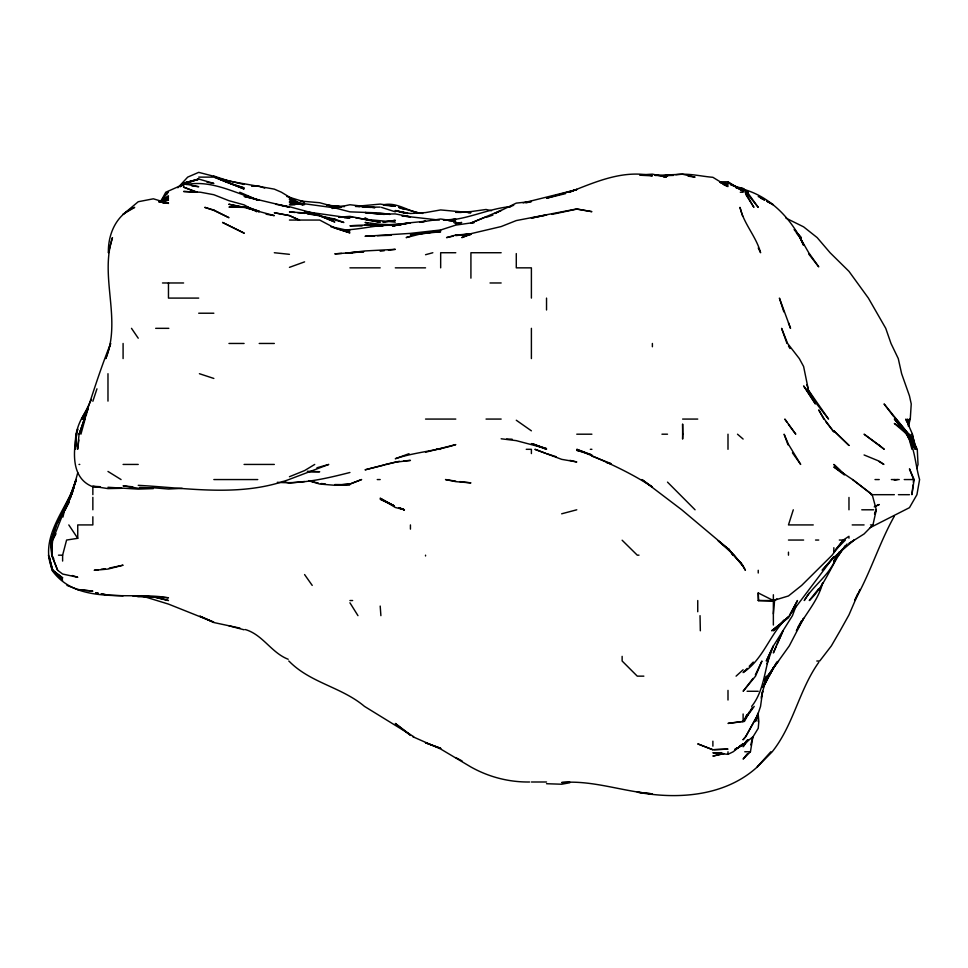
<?xml version="1.0" encoding="UTF-8"?>
<svg xmlns="http://www.w3.org/2000/svg" width="968" height="968" viewBox="0 0 968 968"><rect width="100%" height="100%" fill="white"/><g stroke="black" fill="none" stroke-linecap="round" stroke-linejoin="round"><path stroke-width="1.45" d="M75.673 446.284C74.125 432.805 79.739 419.761 87.447 408.992M57.644 570.297L51.715 555.172L52.49 540.047L51.691 555.172L57.644 570.297L62.617 574.036L77.742 577.291L72.249 575.524M75.879 445.195L76.024 442.436M48.4 555.172L52.732 570.297L62.617 580.328L52.695 570.297C39.035 540.483 62.775 513.173 74.185 487.122M75.976 441.069L75.419 449.309L76.242 434.196L77.742 429.005C73.411 448.511 69.563 477.865 92.855 486.783L100.418 486.952M773.359 613.821L774.594 600.535L776.905 598.853M912.993 485.053L911.916 494.684L914.131 479.559L909.46 468.839L913.623 479.559L913.308 482.306M768.677 658.276C764.26 674.623 762.602 692.725 751.664 706.386M78.832 439.992L77.634 449.309L79.049 434.196L86.745 413.566M747.272 753.842L743.121 759.057L750.43 751.761L752.935 736.636L750.757 744.888M761.453 696.766L766.535 676.148L764.72 679.923M778.756 625.171L771.653 630.785L788.472 617.765L797.487 600.535L789.356 615.66L833.847 556.745L822.171 570.297L833.847 557.35L854.127 540.047L848.972 543.471L864.085 533.949L872.955 524.922L876.306 509.797L872.216 494.684L852.59 479.559L833.847 466.975L844.314 474.913M761.223 698.146L762.639 691.273L760.545 706.386L755.476 721.511L757.847 713.355M908.323 424.565L909.46 419.071L908.541 423.197M62.956 517.057L64.626 509.797L71.184 495.943M62.617 561.065L62.617 555.172L66.586 540.047L77.742 538.317L77.742 524.922L92.855 524.922L92.855 516.779M80.925 434.196L85.087 419.071M908.335 426.235L910.271 419.071L911.239 403.946L909.46 395.864L901.631 373.709L898.268 358.584L890.996 343.459L885.744 328.334L868.381 298.096L848.972 271.355L830.084 252.733L817.173 237.608L803.609 226.851L785.955 218.139M77.742 472.783L71.777 494.684L76.024 479.559L65.207 509.797L71.184 496.052M916.72 468.56L918.027 464.434L917.277 449.309L909.46 434.196L915.909 448.051M793.288 509.797L788.472 524.922L813.253 524.922M92.855 401.272L96.957 388.821M84.337 419.071L79.279 434.196C89.673 403.862 98.615 373.176 110.667 343.459L105.814 358.584C121.75 319.271 99.474 277.017 112.457 237.608L108.404 252.733C107.859 234.244 116.487 214.351 134.673 207.358L123.093 214.206M56.676 524.922L51.352 540.047L56.156 524.922L62.617 511.89L57.269 523.627M822.727 582.663C818.202 600.971 804.892 614.353 796.41 630.785L803.609 618.31L789.283 645.898L767.636 676.148L763.026 687.147M796.023 606.041L792.465 615.66L773.432 645.898L766.293 661.023L773.359 645.813L767.007 663.77M874.527 513.923L876.052 509.797M874.709 513.923L876.306 509.797M859.911 589.536L848.972 614.898L840.115 630.785L831.355 645.898L819.715 661.023M76.109 480.939L70.555 494.684L56.011 524.922L66.272 504.764M763.546 685.767L767.442 676.148L778.514 661.023M776.348 645.898L773.359 652.94L783.051 630.785L776.953 644.531M822.933 582.663L819.339 590.202M857.769 593.662L854.647 600.535C870.232 573.613 879.053 543.351 894.347 516.174M755.342 674.89L761.949 661.023L755.536 676.148L743.121 691.273L752.971 678.471M836.461 556.455C830.738 574.532 813.761 584.672 804.251 600.535L809.212 592.973M744.392 721.511L749.68 711.432M55.987 533.743L52.659 540.047L64.626 509.797L62.617 513.911L65.062 509.797M160.301 202.324L165.77 192.233L183.593 184.319L180.266 186.703M773.359 667.872L763.099 687.486L773.359 667.509M65.751 508.539L69.212 502.247M798.019 627.058L801.516 620.839M745.892 717.736L747.32 715.207M746.764 740.435L743.121 746.764L748.216 740.012M87.713 408.992L81.832 419.071L91.488 399.469M773.359 668.489L768.846 676.148L777.026 662.197M774.049 666.722L776.82 662.16M746.957 715.207L743.121 721.511L741.609 721.511M842.874 548.868C830.943 565.736 824.627 586.076 809.284 600.535L818.734 588.677M818.734 662.378C798.963 690.075 793.627 724.959 772.222 751.761L757.363 766.874C725.322 796.216 678.205 799.75 637.271 792.163L652.384 793.857C621.928 791.328 592.61 780.002 561.658 782.531L569.849 782.18M838.796 555.172L845.052 545.867M752.596 707.56L743.121 721.511L743.121 713.973M837.114 555.172L839.498 551.675M162.43 200.376L164.85 196.891M166.472 194.568L168.093 192.233L159.986 201.961M743.255 721.511L754.229 706.386M842.124 549.352L833.847 560.557M745.687 716.719L747.393 714.42M750.817 709.834L752.523 707.535M840.26 551.724L833.847 561.621L837.84 555.172L847.109 543.98M835.735 549.461L843.285 540.047L848.972 536.284L848.972 538.196M784.866 619.98C769.136 636.182 762.675 659.801 743.121 672.578L747.187 668.38M177.858 187.78L187.695 177.12L198.706 172.364L213.843 176.261M758.234 766.075L757.218 766.874L770.83 751.761M747.901 739.685L743.121 744.767L734.785 749.668M749.22 666.274L753.273 662.076M833.847 551.821L845.366 540.047M784.443 619.689L773.359 630.785L788.472 616.749L783.076 621.432M196.383 192.233L183.593 187.139L183.593 183.484L180.617 186.401L183.593 183.484L198.706 179.032L213.843 183.436L206.971 182.19M180.508 186.401L183.593 183.484M180.338 186.146L183.593 183.097L198.706 179.032L183.593 184.573M736.079 676.148L743.121 669.759M164.149 199.735L168.468 195.923L160.337 202.082M123.093 214.424L138.23 201.731L153.355 198.803L168.468 203.413L162.975 202.639M180.205 186.243L183.593 183.678L198.706 186.715L191.833 185.88M163.822 200.146L168.468 196.94L159.659 201.356M734.785 749.365L737.156 747.78M739.54 746.183L743.121 743.787L733.212 751.761L727.996 754.326L712.884 752.789L721.946 752.693M314.721 464.434L304.581 470.581L289.444 476.716M735.753 748.966L743.121 744.767L753.128 736.636L758.234 728.299L758.839 721.511L758.234 714.445M870.244 527.608L909.46 507.668L916.926 494.684L919.6 479.559C913.744 459.981 915.256 434.269 894.347 423.452L906.883 434.196L908.94 438.928M874.249 506.869L879.222 504.522L875.048 506.288M525.902 202.905L531.396 201.538L516.283 203.111L494.866 213.504L501.158 210.383L470.92 223.039L474.259 222.483L455.783 225.096L440.67 229.985L410.432 233.373L365.057 236.301L374.689 235.865M486.045 216.868L470.92 223.039M509.858 206.837L513.718 205.264M160.228 201.84L168.468 198.634L158.849 201.888M384.078 464.942L365.057 469.831L395.307 462.22L410.432 460.405L403.559 460.95M409.053 453.677L395.307 458.735C414.994 452.08 435.939 451.04 455.783 444.602L425.545 452.225M289.444 267.349L304.581 261.868M486.045 217.425L492.918 215.09M316.947 467.774L328.757 464.434L288.851 479.559C240.342 497.395 188.276 488.029 138.23 485.331M410.432 236.277L406.161 237.608L425.545 232.671L440.67 230.529L428.292 232.828M576.771 189.619L523.156 202.905M385.373 464.434L399.433 461.264M425.545 254.717L432.841 252.733M349.932 472.493C326.083 478.567 302.101 484.194 277.344 482.294M561.658 513.802L576.771 509.797M198.706 179.382L183.593 183.097L190.466 182.008M161.596 201.792L168.468 200.17L158.849 201.671M897.445 479.559L894.347 480.285L894.347 479.559M552.038 214.364L576.771 209.112L591.896 211.665L576.771 208.955L516.283 220.571L501.158 226.56L470.92 233.675L461.784 237.608L470.92 234.316L455.783 235.018L446.563 237.608L453.145 236.18M506.942 207.358L510.947 206.474M109.36 568.071L123.093 565.179L107.98 569.075L94.223 570.297L98.349 569.716M565.615 193.6L546.533 198.246L576.771 189.425L569.269 192.233C595.707 181.911 623.247 169.412 652.384 175.849L640.017 175.22M448.91 220.873L455.783 221.261L440.67 218.998L419.918 222.192L425.545 221.236L410.432 222.725L392.56 226.04L395.307 225.556C377.677 224.019 360.713 229.876 343.059 229.9M569.849 782.737L561.658 784.225L546.533 783.717M383.425 222.059L395.307 220.341L382.941 222.096M101.095 569.317L105.234 568.736M740.254 721.705L727.996 723.411L743.121 721.583M425.545 232.671L440.67 231.775L410.432 234.728L417.305 234.099M410.432 222.725L395.307 224.745L398.054 225.108L395.307 224.745L410.432 222.858C390.37 226.681 370.091 223.959 349.932 225.834L362.032 225.968M446.163 220.293C467.496 219.252 487.098 209.306 508.031 206.886M447.543 220.172L455.783 219.143L443.417 220.172M380.194 251.196L384.32 250.688M388.434 250.192L395.307 249.345L365.057 250.942L349.932 252.733L355.438 252.382M186.34 184.549C211.859 179.637 235.49 193.37 259.206 200.219L244.081 196.371L289.444 207.164L279.825 205.168M455.783 235.611L459.909 235.163M464.047 234.704L470.92 233.953L455.783 235.018L470.92 234.462M304.581 481.507L289.444 483.056L282.571 481.507M421.431 233.712L425.545 233.336M664.762 175.644L673.002 174.954M675.749 174.736C688.236 172.933 700.554 176.297 712.884 177.313L727.996 186.558L723.87 184.9M384.32 225.096L395.307 224.261L400.812 225.169M338.945 217.183L349.932 216.36L380.194 222.277L355.438 217.715M663.382 175.692L673.546 175.389M341.692 253.41L334.819 253.858L363.678 251.813L358.184 252.2M345.818 253.144L352.243 252.805M640.017 174.918L652.384 174.155L666.359 177.12L663.564 176.878M332.072 208.471L349.932 204.744L374.701 207.624M182.214 488.344L168.468 489.034L153.355 487.763M712.884 749.813L697.746 743.872L712.884 749.716L727.996 749.099L714.251 749.668M338.945 217.304L352.691 217.256M377.435 235.732L391.193 235.284M655.13 175.462L682.621 174.24L695.06 177.12L688.151 176.152M153.355 488.61L138.23 489.118L107.98 487.267M289.444 220.051L319.694 220.051L334.819 228.024L349.932 232.864L330.693 226.621L349.932 230.856L343.894 230.808M121.593 488.308L107.98 488.598L92.855 486.287L92.855 494.684M251.644 186.292L259.206 186.195L264.7 188.094M307.606 471.864L319.694 471.731L307.328 471.307M383.219 204.841C397.666 201.562 408.932 212.561 422.798 213.408M380.194 207.104L365.057 207.2L370.587 207.358M370.562 225.955L382.941 226.04M198.706 177.12L213.807 177.12L227.589 182.444L215.574 177.12L227.625 182.686M720.434 181.79L727.996 181.79L743.121 191.24L727.996 182.504L743.121 190.551M740.29 192.233L743.121 192.233M334.819 207.358L340.554 207.358M455.783 252.733L440.67 252.733L440.67 267.846M501.158 252.733L470.92 252.733L470.92 278.155M349.932 267.846L380.194 267.846M395.307 267.846L425.545 267.846M162.491 282.971L183.593 282.971M490.014 282.971L501.158 282.971M198.706 298.096L168.468 298.096L168.468 282.971M198.706 313.221L213.843 313.221M155.679 328.334L168.819 328.334M228.968 343.459L244.081 343.459M259.206 343.459L274.319 343.459M425.545 419.071L455.783 419.071M486.045 419.071L501.158 419.071M682.621 419.071L697.746 419.071M576.771 434.196L591.896 434.196M661.955 434.196L667.509 434.196M436.278 449.309L440.67 449.309M526.253 449.309L531.396 449.309L531.396 453.581M590.335 449.309L591.896 449.309M79.013 464.434L79.763 464.434M123.093 464.434L138.23 464.434M244.081 464.434L274.319 464.434M213.843 479.559L257.754 479.559M377.254 479.559L380.194 479.559M875.011 479.559L879.222 479.559M891.334 479.559L899.212 479.559M904.233 479.559L914.131 479.559M871.127 494.684L871.829 494.684M873.523 494.684L894.347 494.684M898.425 494.684L909.46 494.684M861.762 509.797L873.693 509.797M852.191 524.922L864.085 524.922M870.498 524.922L872.955 524.922M788.472 540.047L803.609 540.047M815.54 540.047L818.734 540.047M839.329 540.047L843.285 540.047L832.129 555.172L801.661 585.41L788.472 595.949L773.359 600.535L758.234 600.535L758.234 592.936L773.359 600.535L773.359 594.751M58.467 555.172L62.617 555.172M638.989 555.172L637.271 555.172L622.134 540.217M349.932 600.535L352.642 600.535M816.798 661.023L818.734 661.023M643.853 676.148L637.271 676.148L622.134 661.023L622.134 656.352M747.09 691.273L758.234 691.273M744.767 751.761L750.43 751.761M531.396 781.999L546.533 781.999M334.819 484.557L349.932 484.678L334.819 485.295L319.694 484.036L308.707 480.781M52.695 570.297L49.186 556.539L52.006 570.297C77.984 606.573 130.946 591.049 168.468 597.813L138.23 595.937M294.95 204.732L289.444 204.659L304.581 203.776L334.819 207.914L349.932 211.859L380.194 212.948L389.814 214.448M327.257 205.276L344.439 206.644M355.982 206.172L374.858 207.624M162.43 202.736L168.468 202.869L162.975 202.288M461.288 212.476L455.783 212.331L470.92 211.593L486.045 209.487L491.538 210.721M468.173 212.645L470.92 212.706L440.67 209.935L425.545 212.585L410.432 213.517L395.307 210.758L407.685 213.444L395.307 210.492M300.455 201.054L319.694 202.723L334.819 206.862L330.693 206.136M344.439 217.8L349.932 217.969L304.581 211.581L319.694 214.944L289.444 206.716L275.698 204.272M662.003 175.886L667.509 176.067L655.13 175.244M758.234 600.535L773.359 601.128L773.359 625.025M506.663 439L512.157 439.23M139.61 487.412L153.355 488.029L138.23 488.247L123.093 485.851L132.737 486.807M365.057 224.745L380.194 225.508M123.093 595.816L107.98 595.078L101.108 593.856L107.98 595.102M529.605 781.999C509.011 782.265 488.888 777.062 470.92 766.995L440.67 749.014L412.634 736.636M736.249 188.155L743.121 188.53L747.332 192.233L758.234 207.358L743.121 188.675L730.743 184.936M92.855 486.287L99.728 486.662M195.972 192.16L183.593 191.47L200.485 192.233L213.843 194.725L228.968 200.703L244.081 204.865L256.714 211.762M370.865 207.358L362.31 206.837M359.551 206.668L355.438 206.402L380.194 204.091L395.307 206.269L384.32 205.24M737.616 188.324L743.121 188.675L748.312 192.233L744.416 190.079M395.307 222.144L365.057 219.288M321.074 483.552L325.2 483.855M330.693 206.027L341.692 206.813L326.567 205.18M384.32 214.436L365.057 212.573L380.194 214.109L395.307 213.916L410.432 216.784L402.18 215.973M300.455 201.61L304.581 201.937L286.818 196.492M439.291 220.099L402.18 215.9M294.95 212.464L289.444 211.944L304.581 212.899L319.694 215.586L334.819 221.987L319.694 215.828L307.328 213.819M297.696 212.718L304.581 213.371M740.363 188.494C769.233 195.221 791.897 218.623 803.609 245.194L799.991 237.608L796.446 233.082M274.319 252.733L289.444 254.33M77.742 589.524L92.855 591.145L77.742 589.512L66.961 585.41M145.103 595.768L147.862 596.07M459.909 481.628L470.92 482.875L455.783 481.653L445.51 479.559L455.783 481.169M501.158 438.782L516.283 440.646L546.533 448.632L531.396 443.598L546.533 449.309L532.775 443.731M721.124 182.855L727.996 183.751L727.996 181.79M132.737 595.865L153.355 596.881L168.468 600.535L153.355 596.675M303.202 204.792L289.444 202.518L303.202 204.659L289.444 201.647L296.329 203.619M266.079 214.206L274.319 215.634L244.081 207.394L228.968 204.272L244.081 207.394L228.968 207.091L244.081 206.692L259.206 211.762L248.014 207.358L259.206 211.254L247.687 208.144M719.756 182.311L727.996 183.751M367.804 223.015L365.057 222.483L380.194 224.31L398.054 224.951M370.562 223.547L373.309 224.08M399.433 211.98L406.306 213.323M244.081 184.477L217.969 178.197M583.644 451.911L576.771 450.326L591.896 454.936L576.771 449.309C602.677 460.248 628.825 471.501 652.384 487.013L641.929 479.559L681.762 509.797L727.996 548.662L743.121 565.965L745.408 570.297L740.629 562.372M610.869 463.539L591.896 456.109M569.898 460.357L576.771 461.954L561.658 459.352L534.893 449.309L545.238 453.169M239.967 628.111L213.843 622.533L200.086 616.277M308.707 480.624L318.327 483.105M228.968 625.812L244.081 629.793M420.051 213.287L398.647 207.358L403.886 209.33M140.989 595.647L168.468 604.092L213.843 622.206L200.086 616.253M722.503 183.738L727.996 185.239L721.124 183.085M230.336 183.726L244.081 187.877L228.968 182.976L244.081 188.99L214.727 177.12M239.774 192.233L256.689 199.614M546.533 453.653L556.152 456.702M213.843 176.031L228.968 181.089L274.319 189.135L281.434 192.233L300.794 204.03M381.477 207.358L395.307 211.847M199.408 373.709L213.843 378.452M304.581 204.684L289.444 199.517L297.696 203.014M245.243 629.527C262.776 634.585 271.306 652.771 288.186 659.256M399.227 507.873L404.442 509.797L395.307 507.474L380.194 498.193L394.049 505.744L380.194 499.185L394.049 505.828M183.593 187.139L197.351 192.233M248.207 196.371L256.459 199.723M864.085 454.96L879.222 461.179L883.881 464.434L879.222 461.639M297.696 202.857L289.444 199.178L299.536 203.873M299.076 219.99L289.444 215.634L274.319 212.754L289.444 215.537L299.536 220.172M760.751 198.089L764.538 200.086M767.055 201.417L773.359 204.756L767.055 201.32M288.779 661.023L289.444 661.567C310.643 682.997 341.752 687.147 364.476 706.386L413.651 736.636M289.444 198.15L299.536 203.522M455.783 757.581L462.099 760.969M758.234 196.504L764.538 199.94M453.75 222.483L455.783 223.596L461.675 222.483L455.783 223.584L455.783 222.483M365.057 217.764L369.594 220.462M107.98 471.452L121.06 479.559M516.283 420.233L531.396 430.833M410.432 734.93L395.307 723.459L410.432 735.426M852.59 479.559L872.216 494.684M718.353 540.906L727.996 548.662L743.121 565.965L734.18 555.172L718.353 540.955M737.495 434.196L743.121 439.048M844.653 474.441L833.847 464.434L839.897 470.46M667.509 482.124L695.06 509.797M894.347 417.414L895.775 419.071M794.317 229.682L801.141 237.608L794.317 229.67M895.969 419.071L908.686 434.196L884.074 403.946L893.488 416.288M899.175 424.891L894.347 419.071L908.069 434.196L915.208 449.309L908.178 436.144M816.702 403.946L828.56 419.071L807.494 388.821L815.939 402.688M825.595 421.407L833.847 431.909L824.288 419.071L818.734 409.924L823.768 419.071M808.643 253.906L818.734 266.853L808.74 252.733L800.016 237.608L803.609 245.194M788.472 424.432L795.769 434.196L784.818 419.071L787.008 422.29M792.429 452.806L800.669 464.434L788.472 444.348L784.116 434.196L787.988 444.832M304.581 574.556L312.216 585.41M131.503 328.334L138.23 338.207M68.801 524.922L77.742 538.317M728.819 548.844L732.909 555.172L730.804 551.651M745.989 194.762L753.903 207.358L745.058 192.233M349.932 602.786L357.966 615.66M788.472 345.987L789.973 348.504M51.909 555.172L53.809 558.947M758.234 247.965L760.606 252.733C756.214 236.446 743.751 223.898 739.988 207.358L742.722 216.324M788.472 322.792L790.529 328.334L779.409 298.096L783.826 311.841M786.984 343.459L781.6 328.334L787.601 343.459L799.314 358.584L803.609 366.497L808.183 388.821L806.804 384.586M906.762 421.866L905.854 419.071L912.473 434.196L914.675 445.195L911.989 434.196L916.502 449.309M909.46 440.113L911.965 449.309M907.488 419.071L908.722 426.065M51.8 553.793L50.663 540.047L51.715 555.172M380.194 606.065L380.896 615.66M758.234 592.936L758.646 600.535M700.033 615.66L700.336 630.785M848.972 497.455L848.972 509.797M833.847 547.694L833.847 552.474M788.472 552.147L788.472 555.172M758.234 570.297L758.234 573.008M758.234 713.355L758.234 721.511M743.121 188.53L743.121 191.519M727.996 434.196L727.996 449.309M727.996 690.39L727.996 700.021M727.996 751.761L727.996 754.326M712.884 741.185L712.884 746.171M697.746 600.535L697.746 611.74M652.384 343.459L652.384 346.762M546.533 298.096L546.533 309.99M531.396 298.096L531.396 267.846L516.283 267.846L516.283 253.58M531.396 328.334L531.396 358.584M425.545 555.172L425.545 555.983M410.432 524.922L410.432 529.133M123.093 343.459L123.093 358.584M107.98 373.709L107.98 401.115M92.855 497.31L92.855 509.797M682.791 434.196L682.621 439.073L682.621 424.02L682.791 434.196M76.448 434.196L76.242 438.322L76.448 434.196M87.58 410.25L83.417 419.071L87.616 410.25M768.568 676.148L763.135 687.486L768.568 676.148M758.234 714.057L745.711 736.636L743.121 739.673L745.711 736.636L758.234 714.057M87.87 408.992L82.365 419.071L87.894 408.992M361.524 479.559L349.932 484.121L334.819 485.295L349.932 484L361.524 479.559M723.87 753.576L712.884 756.068L723.87 753.588M546.533 214.944L531.396 218.09L546.533 214.993M147.305 596.712L138.23 596.748L135.484 595.949L147.305 596.663M98.361 593.36L95.614 592.864L98.361 593.372M334.819 219.119L319.694 215.828L343.858 222.483L334.819 219.119M213.843 210.044L204.768 207.358L213.843 210.419L228.968 217.703L213.843 210.044M610.578 463.72L607.009 462.656L610.578 463.72M440.67 748.288L425.545 742.819L440.67 748.288M404.297 509.797L399.167 507.873L404.297 509.797M244.081 233.107L222.628 222.483L244.081 233.107M879.222 445.244L864.085 434.196L884.256 449.309L879.222 445.244M62.617 577.884L52.72 570.297L62.617 577.884M848.972 445.425L833.847 430.784L848.972 445.425M805.654 388.821L803.609 385.942L815.431 403.946L805.654 388.821"/></g></svg>
